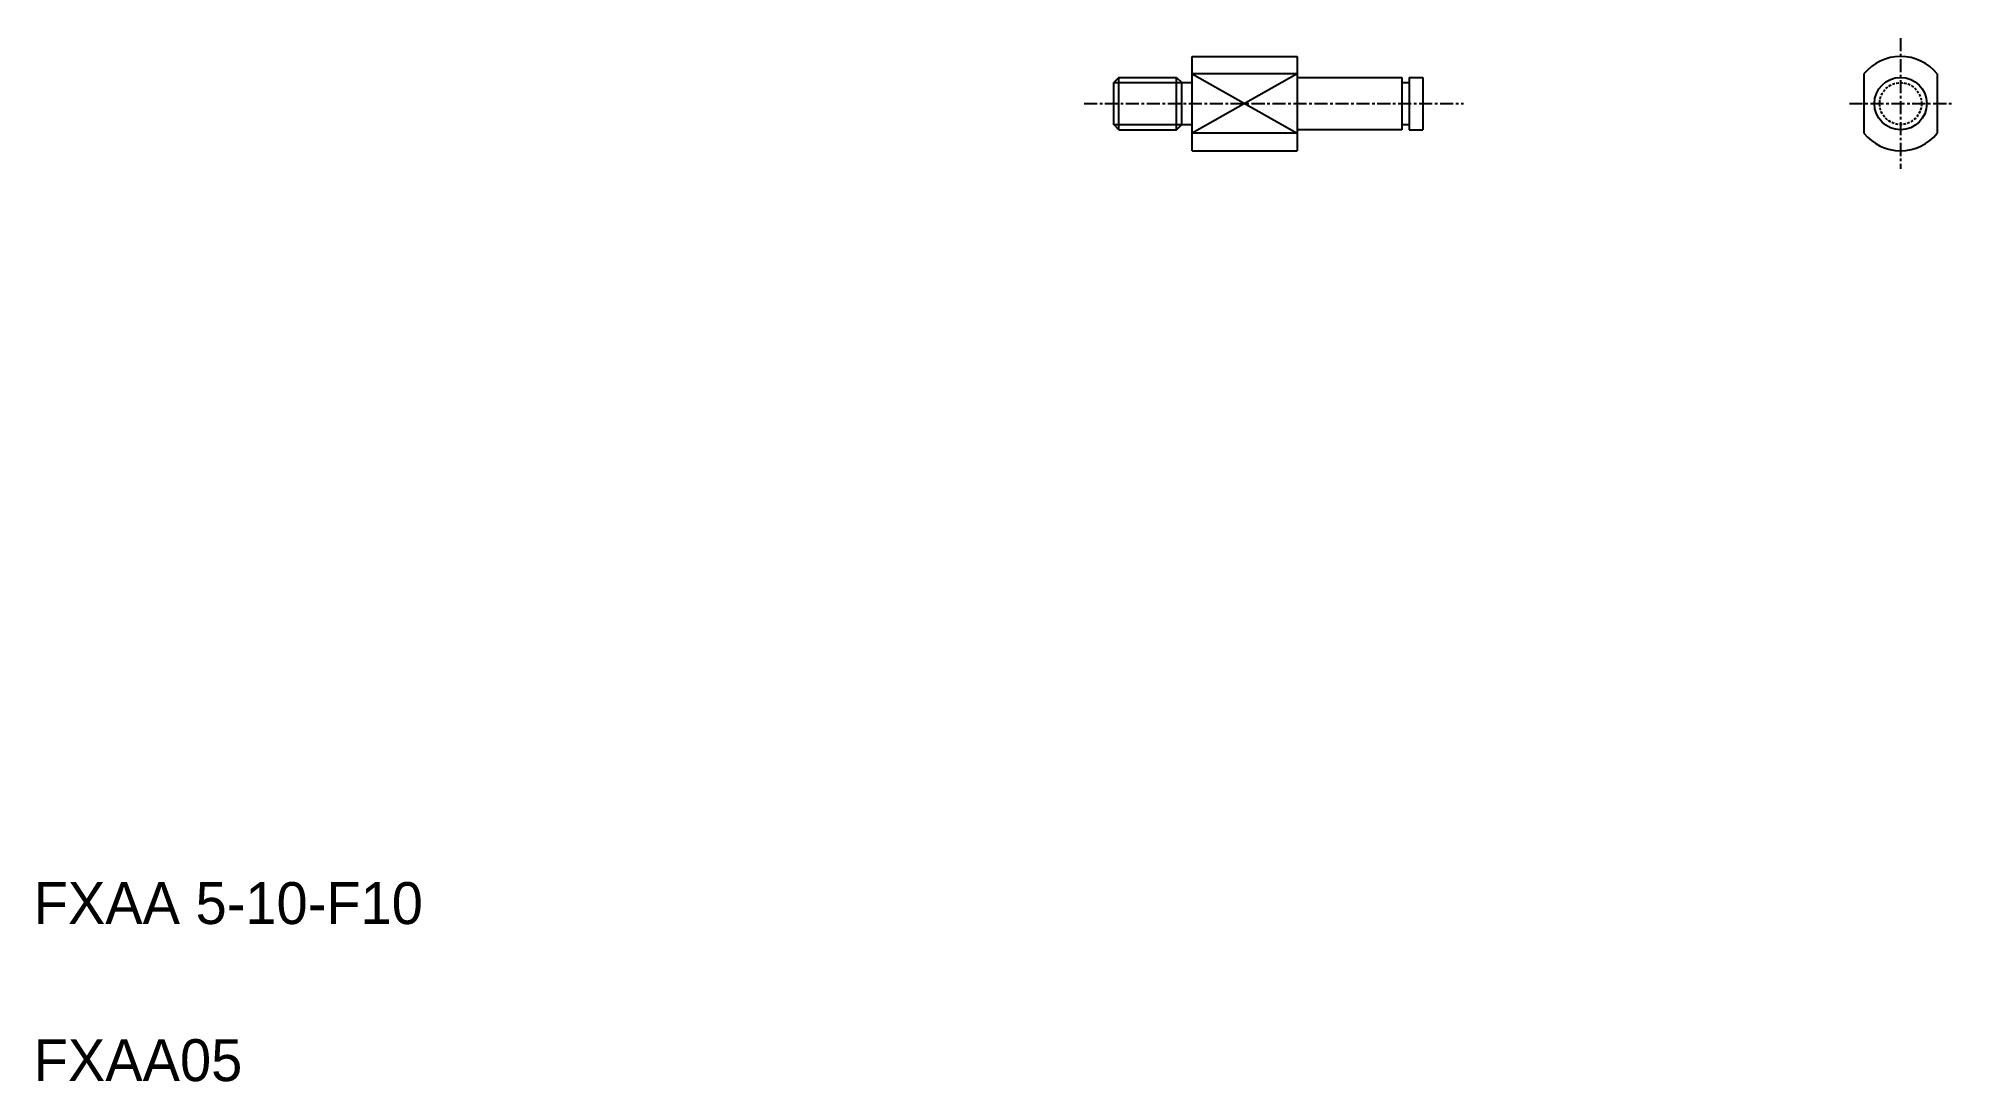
# Model space of a CAD drawing. Extents: x -36 to 146, y 80 to 179.
import ezdxf

# ---------------------------------------------------------------- set-up
doc = ezdxf.new("R2010")
doc.units = 0
doc.linetypes.add('CENTER', pattern=[2, 1.25, -0.25, 0.25, -0.25])
doc.linetypes.add('HIDDEN', pattern=[0.375, 0.25, -0.125])
doc.layers.get('0').update_dxf_attribs({"linetype": 'CONTINUOUS'})

msp = doc.modelspace()

# ---------------------------------------------------------------- linework, layer by layer
at = {"color": 1, "linetype": 'CENTER'}
for p, q in [((141.49, 179.44), (141.49, 166.96)), ((63.53, 173.2), (99.77, 173.2)), ((136.61, 173.2), (146.37, 173.2))]:
    msp.add_line(p, q, dxfattribs=at)
at = {"color": 7, "linetype": 'CONTINUOUS'}
for p, q in [((73.87, 168.7), (73.87, 177.7)), ((73.87, 177.7), (83.87, 177.7)), ((83.87, 177.7), (83.87, 175.9)), ((66.87, 175.7), (66.37, 175.2)), ((66.87, 170.7), (66.87, 175.7)), ((66.87, 175.7), (72.37, 175.7)), ((72.37, 175.7), (72.87, 175.2)), ((83.87, 176.03), (73.87, 176.03)), ((83.87, 175.9), (83.87, 170.5)), ((84.07, 175.7), (93.87, 175.7)), ((86.52, 175.7), (86.52, 175.7)), ((88.97, 175.7), (88.97, 175.7)), ((93.87, 175.7), (93.87, 170.7)), ((94.57, 175.7), (94.57, 170.7)), ((94.57, 175.7), (95.87, 175.7)), ((95.87, 175.7), (95.87, 170.7)), ((137.99, 176.03), (137.99, 170.37)), ((144.99, 176.03), (144.99, 170.37)), ((66.37, 171.2), (66.37, 175.2)), ((72.87, 171.2), (72.87, 175.2)), ((72.87, 175.2), (73.87, 175.2)), ((93.87, 175.2), (94.57, 175.2)), ((66.87, 170.7), (66.37, 171.2)), ((66.87, 170.7), (72.37, 170.7)), ((72.37, 170.7), (72.87, 171.2)), ((72.87, 171.2), (73.87, 171.2)), ((83.87, 170.37), (73.87, 170.37)), ((83.87, 170.5), (83.87, 168.7)), ((93.87, 170.7), (84.07, 170.7)), ((93.87, 171.2), (94.57, 171.2)), ((94.57, 170.7), (95.87, 170.7)), ((73.87, 168.7), (83.87, 168.7))]:
    msp.add_line(p, q, dxfattribs=at)
at = {"color": 7}
msp.add_line((72.37, 170.7), (72.37, 175.7), dxfattribs=at)
at = {"color": 3}
for p, q in [((83.87, 176.03), (73.87, 170.37)), ((73.87, 176.03), (83.87, 170.37)), ((66.37, 175.2), (72.87, 175.2)), ((66.37, 171.2), (72.87, 171.2))]:
    msp.add_line(p, q, dxfattribs=at)
at = {"color": 7, "linetype": 'CONTINUOUS'}
msp.add_circle((141.49, 173.2), 2.5, dxfattribs=at)
at = {"color": 3, "linetype": 'HIDDEN'}
msp.add_circle((141.49, 173.2), 2, dxfattribs=at)
at = {"color": 7, "linetype": 'CONTINUOUS'}
for centre, radius, start, end in [((141.49, 173.2), 4.5, 38.9424, 141.0576), ((84.07, 175.9), 0.2, 180, 270), ((84.07, 170.5), 0.2, 90, 180), ((141.49, 173.2), 4.5, 218.9424, 321.0576)]:
    msp.add_arc(centre, radius, start, end, dxfattribs=at)

# ---------------------------------------------------------------- texts
for s, p in [('FXAA 5-10-F10', (-36.75, 94.85)), ('FXAA05', (-36.75, 79.85))]:
    msp.add_text(s, height=4, dxfattribs=at).set_placement(p)

doc.saveas('drawing.dxf')
